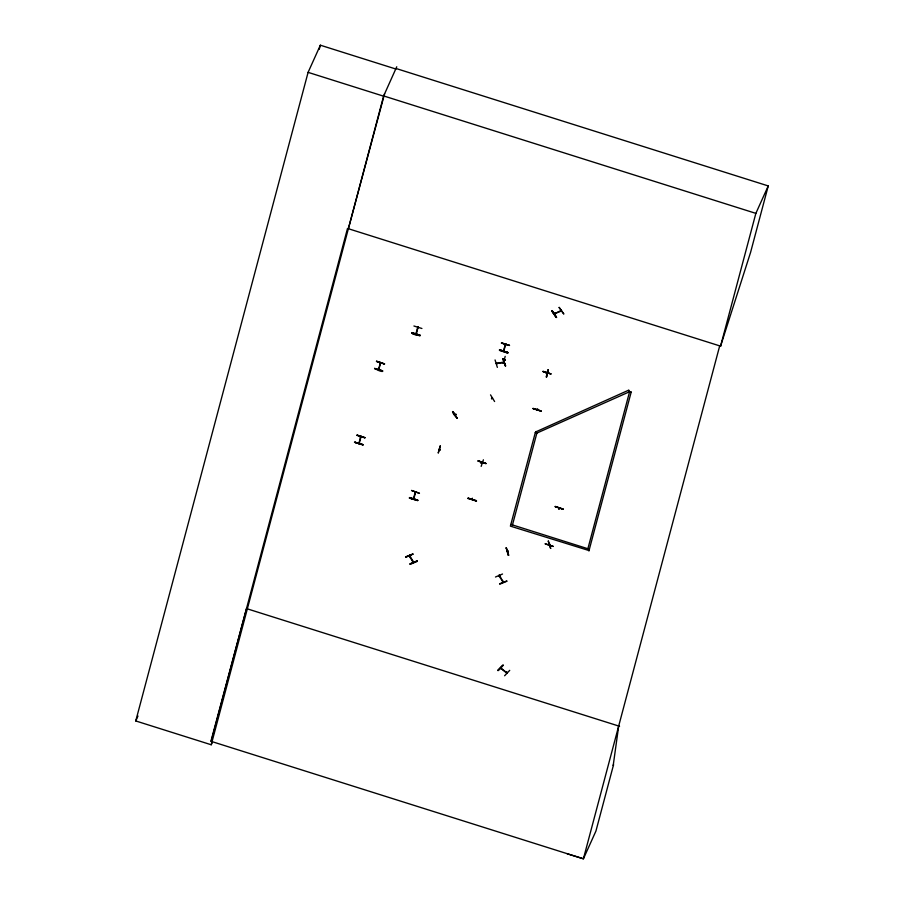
<?xml version="1.0" encoding="UTF-8"?>
<svg xmlns="http://www.w3.org/2000/svg" width="904" height="904" viewBox="0 0 904 904"><rect width="100%" height="100%" fill="white"/><g stroke="black" fill="none" stroke-linecap="round" stroke-linejoin="round"><path stroke-width="1.36" d="M410.201 564.333L417.252 561.373M417.083 561.09L409.964 563.983M417.139 560.864L410.088 563.825M499.607 583.781L506.771 580.956M499.844 584.142L506.929 581.227M359.329 443.05L359.193 443.638M360.956 436.745L360.47 437.434L360.73 436.383M359.487 442.576L359.114 443.661L361.137 436.349M378.64 369.352L378.719 368.708M378.945 369.227L378.731 369.838L378.64 369.058M418.179 327.067L417.546 328.073L417.93 326.909M415.015 492.635L415.444 491.64M413.761 498.951L415.727 491.731M503.935 350.707L503.731 351.317L505.743 344.006M505.076 344.978L505.573 344.503M472.306 498.33L471.933 499.426L472.238 498.398M481.753 462.712L481.945 462.023M482.092 462.678L482.227 462.113L481.787 463.289L481.154 463.074L481.516 462.328M546.976 372.414L546.604 373.499L546.796 372.81M549.474 543.971L549.101 545.055L549.372 544.016M559.124 507.652L558.728 508.658M360.493 437.355L361.182 436.53M378.821 368.651L378.414 369.578M378.787 369.747L380.573 362.922M418.066 327.564L418.202 326.999M471.956 499.358L472.137 498.658L472.329 499.392M481.504 463.085L482.047 462.611M549.056 544.965L549.632 544.411M618.686 726.025L613.206 765.485L613.567 764.682L595.928 831.081L583.408 858.8L567.192 853.783M561.373 310.377L554.242 313.835L555.271 313.394M561.271 311.066L554.57 313.711M455.062 414.857L455.763 414.552M492.409 397.884L491.731 398.088M500.466 668.124L501.155 668.666L501.483 668.022L501.087 668.644M356.854 435.344L364.854 437.841M376.471 361.521L384.471 364.018M413.919 325.994L421.919 328.491M419.445 493.245L411.512 490.443L419.411 493.347M501.46 343L509.46 345.497M477.945 461.074L485.934 463.616M542.976 371.465L550.965 374.007M555.112 506.715L563.102 509.28M497.211 363.498L497.132 363.238M503.189 362.786L504.24 362.255M507.37 551.496L508.274 551.689L508.24 550.909M549.462 544.942L548.671 545.067L548.83 544.332M212.338 742.286L211.22 744.76L135.758 720.951L308.094 72.354L320.355 45.2L395.816 69.009M319.27 49.291L320.355 45.2M211.22 744.76L383.658 95.937L755.857 213.367L768.242 185.93L396.054 68.501M363.08 444.655C337.384 437.14 379.94 449.932 355.057 442.203M374.584 368.595C388.223 371.352 382.064 373.454 374.697 368.301M359.046 442.802L358.843 443.57L359.329 442.994M360.673 436.666L358.854 443.502L359.204 442.485M378.471 369.679L380.471 362.436M420.145 335.316C405.15 329.655 414.1 336.028 420.157 335.305M417.693 327.395L415.874 334.186L416.269 333.124M416.62 333.316L416.19 334.31L418.01 327.463M417.648 500.104C392.46 493.053 434.779 505.98 409.67 497.528M499.494 350.39C524.828 358.718 482.646 344.39 507.573 352.605M501.426 343.102L509.528 345.396L501.539 342.842M503.596 350.549L503.449 351.227L503.63 350.673M503.81 350.142L503.449 351.125L505.472 343.916M507.483 352.922L507.686 352.311M589.08 550.57L510.398 526.128L535.394 432.281M536.953 432.779L512.466 524.942M629.681 391.398L587.882 548.728M588.922 550.909L631.241 391.895M755.857 213.367L720.544 346.243L719.697 345.882L583.408 858.8L211.22 741.37L347.509 228.441L720.567 346.142L750.602 252.318L768.242 185.93M210.914 741.28L246.498 608.595L619.568 726.296M348.379 228.723L384.596 93.7M440.225 445.954L438.237 453.085L440.203 445.954M439.57 449.096L439.389 449.491M505.189 356.357L503.268 363.476M505.155 359.668L505.031 360.131M504.884 360.413L504.274 359.882L505.042 360.165M467.978 498.556C482.533 502.206 475.798 501.652 468.17 497.98M481.165 466.374L483.391 459.82M472.396 498.816L472.227 499.437L472.125 498.725M475.956 501.132L476.171 500.522L468.08 498.206M542.942 371.567L551.033 373.906L543.055 371.318M546.604 373.499L546.739 372.889M546.83 373.646L547.259 372.504M548.084 369.872L546.536 377.126L548.118 369.883M546.185 376.979L548.106 370.098M563.181 509.121L555.192 506.432L563.169 509.155M553.225 546.457L545.236 543.892M559.305 508.387L559.011 508.907L558.819 508.161M559.067 508.816L559.214 508.138M549.508 545.033L549.756 544.061L549.383 545.146M382.697 370.843L374.595 368.527M362.967 444.949L354.967 442.429M411.964 333.35L419.964 335.847M412.054 333L420.066 335.52L412.145 332.796M409.478 498.081L417.49 500.579M417.659 500.081L409.568 497.731M499.686 349.803L507.607 352.526M533.202 408.393C557.689 416.541 516.207 403.421 541.191 410.958M409.998 556.186L409.523 556.525L409.342 555.429M409.874 556.468L409.399 555.723M413.795 562.062C412.958 561.226 412.676 563.056 413.772 561.892M499.076 575.215L499.302 576.368L499.189 575.52M499.313 575.125L498.906 575.791L503.279 582.278L499.471 575.226M396.754 66.772L383.556 96.163L308.094 72.354M135.758 720.951L137.984 716.013M380.426 363.611L380.753 362.527M360.47 437.434L360.854 436.27M415.343 492.895L415.772 491.9M413.795 497.855L413.433 498.951L415.275 492.036M457.288 418.145C451.48 413.512 450.587 405.919 457.141 418.371M414.134 498.047L413.829 498.918M439.468 449.141L439.287 449.876M455.39 414.699L455.876 414.19M439.92 450.034L440.124 449.277M455.898 414.269L455.254 415.106M412.778 554.197L405.851 557.011M495.064 359.939L497.347 367.374M409.58 555.327L413.636 562.39M496.443 363.171L496.985 363.826M409.738 555.429L409.162 555.824M496.477 363.51L503.98 362.662L504.149 361.995M409.625 556.57L410.032 555.903M505.359 345.17L505.788 344.175M503.731 351.317L504.093 350.221M412.891 554.05L405.76 557.248M502.895 358.832L505.652 366.075L502.952 358.673M412.947 561.96L413.365 561.384M503.969 361.95L496.285 363.6M494.601 401.512L490.522 394.867M417.117 560.796L417.252 561.395M491.719 398.833L492.556 398.11L491.584 398.336M481.414 462.373L481.097 463.029L482.216 462.633M551.756 310.829C566.028 330.977 542.445 297.122 556.129 317.473M486.002 463.492L478.013 460.791L486.002 463.515M554.468 314.14L554.999 313.134M555.09 313.824L555.124 313.168M559.09 307.552L563.836 314.05L559.192 307.326M556.468 317.293L552.05 310.671M560.762 311.349L560.706 310.592M561.181 310.377L560.548 310.829M546.547 372.719L546.129 373.42L546.92 373.634M546.445 373.069L547.067 373.42M547.304 372.674L546.818 373.68L547.248 373.024M537.055 409.173L537.236 409.907L537.677 408.913M631.094 392.234L629.534 391.737L536.795 433.118L536.106 431.479M510.907 524.444L589.442 549.225M506.296 547.779L508.161 555.316L508.681 555.022M495.471 577.012L502.534 574.017M507.811 551.361L507.698 550.999M508.568 555.203L506.319 547.767M499.313 576.3L499.731 575.712L499.596 576.266M502.793 581.306L503.087 581.86M503.042 581.204L502.579 581.803L503.302 582.221M559.011 508.907L559.395 507.743M548.242 541.191L550.604 548.445M548.943 544.694L548.841 544.366M503.019 665.265L498.16 670.384M501.008 667.559L500.556 668.248L500.827 667.502M498.081 670.621L503.144 665.129L498.059 670.531M535.948 431.818L628.834 390.099M504.613 675.763L509.72 670.339M506.579 672.192L506.556 672.519M506.816 672.124L506.364 672.813L507.291 672.599M507.28 672.486L506.895 673.22L500.545 668.135M549.372 544.988L548.671 545.067M491.46 398.619L492.16 398.314M497.754 670.327L503.042 665.355M504.952 360.425L504.183 360.187L504.5 359.543L504.33 360.233M481.233 462.769L482.035 463.029M561.09 310.795L560.423 311.123M412.902 554.062L405.546 556.864M548.604 544.784L549.282 544.637M506.138 547.982L508.59 555.248M500.646 667.898L507.178 673.039M507.573 551.756L508.251 551.621M505.347 366.097L502.918 358.673M550.694 548.4L548.344 540.965M413.286 562.48L409.207 555.983M719.674 345.961L720.544 346.243M499.675 349.848L507.675 352.379M535.247 432.62L536.795 433.118M364.922 437.592L356.922 435.061L364.922 437.739M439.287 449.537L440.011 449.774M439.231 449.785L439.943 450.011M545.248 543.824L553.248 546.378M628.687 390.438L629.534 391.737M552.118 310.626L556.491 317.327M452.893 411.625L457.221 418.349M376.539 361.238L384.539 363.916L376.539 361.238"/></g></svg>
